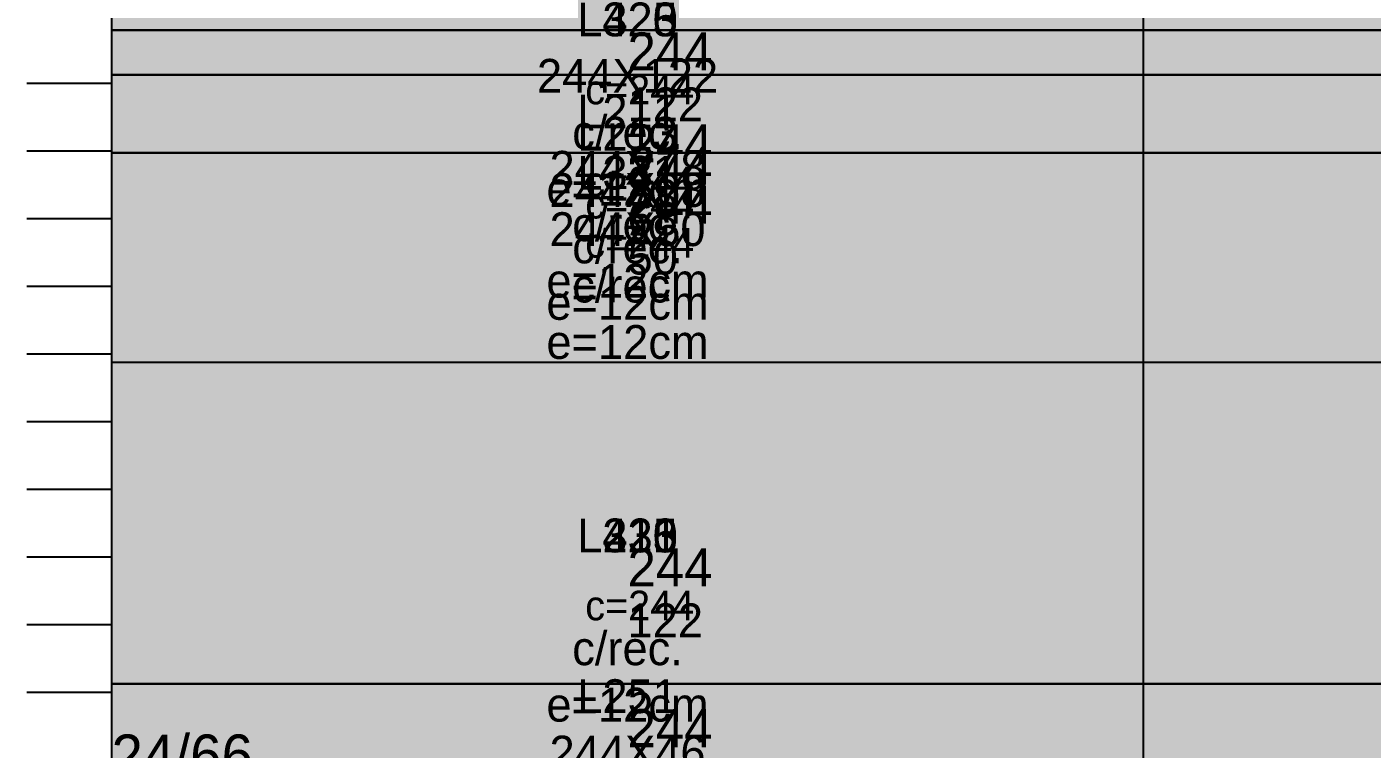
# Model space of a CAD drawing. Extents: x -13000 to 6245, y -61 to 2973.
# Drawn here: x -20 to 298, y 274.6 to 445.3 of the extents above; entities that cross this region are included whole.
import ezdxf

# ---------------------------------------------------------------- set-up
doc = ezdxf.new("R2010")
doc.units = 0
for name, color, linetype in [('3', 3, 'Continuous'), ('4', 4, 'Continuous'), ('9', 9, 'Continuous'), ('AUX00', 7, 'Continuous'), ('Hachura', 251, 'Continuous'), ('Painéis', 200, 'Continuous')]:
    doc.layers.add(name, color=color, linetype=linetype)

msp = doc.modelspace()

# ---------------------------------------------------------------- hatches: boundary and pattern name
at = {"layer": 'Hachura'}
h = msp.add_hatch(color=7, dxfattribs=at)
h.dxf.hatch_style = 1
h.paths.add_polyline_path([(0, 0), (6184.2, 0), (6184.2, 2970), (0, 2970)])
h = msp.add_hatch(color=7, dxfattribs=at)
h.dxf.hatch_style = 1
h.paths.add_polyline_path([(0, 0), (5984.2, 0), (5984.2, 2870), (0, 2870)])
h = msp.add_hatch(color=7, dxfattribs=at)
h.dxf.hatch_style = 1
h.paths.add_polyline_path([(0, 0), (5984.2, 0), (5984.2, 2870), (0, 2870)])
h = msp.add_hatch(color=7, dxfattribs=at)
h.dxf.hatch_style = 1
h.paths.add_polyline_path([(0, 0), (817.8, 0), (817.8, 444.5), (0, 444.5)])
h = msp.add_hatch(color=7, dxfattribs=at)
h.dxf.hatch_style = 1
h.paths.add_polyline_path([(0, 0), (817.8, 0), (817.8, 434), (0, 434)])
h = msp.add_hatch(color=7, dxfattribs=at)
h.dxf.hatch_style = 1
h.paths.add_polyline_path([(0, 0), (852.1, 0), (852.1, 415.5), (0, 415.5)])
h = msp.add_hatch(color=7, dxfattribs=at)
h.dxf.hatch_style = 1
h.paths.add_polyline_path([(0, 0), (816.5, 0), (816.5, 290), (0, 290)])

# ---------------------------------------------------------------- linework, layer by layer
at = {"layer": '3'}
for p, q in [((0, 2970), (0, 0)), ((0, 2870), (0, 0)), ((0, 2870), (0, 0)), ((817.8, 444.5), (0, 444.5)), ((0, 444.5), (0, 0)), ((817.8, 434), (0, 434)), ((0, 434), (0, 0)), ((852.1, 415.5), (0, 415.5)), ((0, 415.5), (0, 0)), ((816.5, 290), (0, 290)), ((0, 290), (0, 0))]:
    msp.add_line(p, q, dxfattribs=at)
at = {"layer": '3', "lineweight": 25}
for points in [[(0, 0), (6184.2, 0), (6184.2, 2970), (0, 2970)], [(0, 0), (5984.2, 0), (5984.2, 2870), (0, 2870)], [(0, 0), (5984.2, 0), (5984.2, 2870), (0, 2870)], [(0, 0), (817.8, 0), (817.8, 444.5), (0, 444.5)], [(0, 0), (817.8, 0), (817.8, 434), (0, 434)], [(0, 0), (852.1, 0), (852.1, 415.5), (0, 415.5)], [(0, 0), (816.5, 0), (816.5, 290), (0, 290)]]:
    msp.add_lwpolyline(points, close=True, dxfattribs=at)
at = {"layer": '3'}
for points in [[(244, 0), (244, 2970)], [(244, 0), (244, 2870)], [(244, 0), (244, 2870)], [(0, 444.5), (817.8, 444.5)], [(244, 0), (244, 444.5)], [(0, 434), (817.8, 434)], [(244, 0), (244, 434)], [(0, 415.5), (852.1, 415.5)], [(244, 0), (244, 415.5)], [(0, 366), (817.8, 366)], [(0, 366), (817.8, 366)], [(0, 366), (5984.2, 366)], [(0, 366), (6184.2, 366)], [(0, 366), (852.1, 366)], [(0, 366), (5984.2, 366)], [(0, 290), (816.5, 290)], [(244, 0), (244, 290)]]:
    msp.add_lwpolyline(points, dxfattribs=at)
at = {"layer": '9'}
for p, q in [((-20, 432), (0, 432)), ((-20, 432), (0, 432)), ((-20, 432), (0, 432)), ((-20, 432), (0, 432)), ((-20, 432), (0, 432)), ((-20, 416), (0, 416)), ((-20, 416), (0, 416)), ((-20, 416), (0, 416)), ((-20, 416), (0, 416)), ((-20, 416), (0, 416)), ((-20, 400), (0, 400)), ((-20, 400), (0, 400)), ((-20, 400), (0, 400)), ((-20, 400), (0, 400)), ((-20, 400), (0, 400)), ((-20, 400), (0, 400)), ((-20, 384), (0, 384)), ((-20, 384), (0, 384)), ((-20, 384), (0, 384)), ((-20, 384), (0, 384)), ((-20, 384), (0, 384)), ((-20, 384), (0, 384)), ((-20, 368), (0, 368)), ((-20, 368), (0, 368)), ((-20, 368), (0, 368)), ((-20, 368), (0, 368)), ((-20, 368), (0, 368)), ((-20, 368), (0, 368)), ((-20, 352), (0, 352)), ((-20, 352), (0, 352)), ((-20, 352), (0, 352)), ((-20, 352), (0, 352)), ((-20, 352), (0, 352)), ((-20, 352), (0, 352)), ((-20, 336), (0, 336)), ((-20, 336), (0, 336)), ((-20, 336), (0, 336)), ((-20, 336), (0, 336)), ((-20, 336), (0, 336)), ((-20, 336), (0, 336)), ((-20, 320), (0, 320)), ((-20, 320), (0, 320)), ((-20, 320), (0, 320)), ((-20, 320), (0, 320)), ((-20, 320), (0, 320)), ((-20, 320), (0, 320)), ((-20, 304), (0, 304)), ((-20, 304), (0, 304)), ((-20, 304), (0, 304)), ((-20, 304), (0, 304)), ((-20, 304), (0, 304)), ((-20, 304), (0, 304)), ((-20, 288), (0, 288)), ((-20, 288), (0, 288)), ((-20, 288), (0, 288)), ((-20, 288), (0, 288)), ((-20, 288), (0, 288)), ((-20, 288), (0, 288)), ((-20, 288), (0, 288))]:
    msp.add_line(p, q, dxfattribs=at)
at = {"layer": 'Painéis', "lineweight": 18}
for p, q in [((244, 0), (244, 2970)), ((244, 0), (244, 2870)), ((244, 0), (244, 2870)), ((0, 444.5), (817.8, 444.5)), ((244, 0), (244, 444.5)), ((0, 434), (817.8, 434)), ((244, 0), (244, 434)), ((0, 415.5), (852.1, 415.5)), ((244, 0), (244, 415.5)), ((0, 366), (817.8, 366)), ((0, 366), (817.8, 366)), ((0, 366), (5984.2, 366)), ((0, 366), (6184.2, 366)), ((0, 366), (852.1, 366)), ((0, 366), (5984.2, 366)), ((0, 290), (816.5, 290)), ((244, 0), (244, 290))]:
    msp.add_line(p, q, dxfattribs=at)

# ---------------------------------------------------------------- texts
at = {"layer": '3'}
for s, height, p in [('c=244', 7, (112, 427)), ('c=244', 7, (112, 427)), ('c=244', 7, (112, 427)), ('c=244', 7, (112, 405.25)), ('c=244', 7, (112, 400)), ('c=244', 7, (112, 390.75)), ('c=244', 7, (112, 305)), ('c=244', 7, (112, 305)), ('c=244', 7, (112, 305)), ('c=244', 7, (112, 305)), ('c=244', 7, (112, 305)), ('c=244', 7, (112, 305)), ('24/66', 10, (0, 268))]:
    msp.add_text(s, height=height, dxfattribs=at).set_placement(p)
at = {"layer": '4'}
for s, height, p in [('244', 9, (122, 435)), ('244', 9, (122, 435)), ('244', 9, (122, 435)), ('122', 8, (122, 423)), ('122', 8, (122, 423)), ('122', 8, (122, 423)), ('244', 9, (122, 413.25)), ('244', 9, (122, 408)), ('78', 8, (122, 401.25)), ('244', 9, (122, 398.75)), ('68', 8, (122, 396)), ('50', 8, (122, 386.75)), ('244', 9, (122, 313)), ('244', 9, (122, 313)), ('244', 9, (122, 313)), ('244', 9, (122, 313)), ('244', 9, (122, 313)), ('244', 9, (122, 313)), ('122', 8, (122, 301)), ('122', 8, (122, 301)), ('122', 8, (122, 301)), ('122', 8, (122, 301)), ('122', 8, (122, 301)), ('122', 8, (122, 301)), ('244', 9, (122, 275))]:
    msp.add_text(s, height=height, dxfattribs=at).set_placement(p)
at = {"layer": 'AUX00', "char_height": 8, "attachment_point": 5}
for s, insert in [('\\pxqc;L323^J244X122^Jc/rec.^Je=12cm', (122, 427)), ('\\pxqc;L325^J244X122^Jc/rec.^Je=12cm', (122, 427)), ('\\pxqc;L420^J244X122^Jc/rec.^Je=12cm', (122, 427)), ('\\pxqc;L211^J244X78^Jc/rec.^Je=12cm', (122, 405.25)), ('\\pxqc;L213^J244X68^Jc/rec.^Je=12cm', (122, 400)), ('\\pxqc;L331^J244X50^Jc/rec.^Je=12cm', (122, 390.75)), ('\\pxqc;L211^J244X122^Jc/rec.^Je=12cm', (122, 305)), ('\\pxqc;L213^J244X122^Jc/rec.^Je=12cm', (122, 305)), ('\\pxqc;L323^J244X122^Jc/rec.^Je=12cm', (122, 305)), ('\\pxqc;L325^J244X122^Jc/rec.^Je=12cm', (122, 305)), ('\\pxqc;L331^J244X122^Jc/rec.^Je=12cm', (122, 305)), ('\\pxqc;L420^J244X122^Jc/rec.^Je=12cm', (122, 305)), ('\\pxqc;L251^J244X46^Jc/rec.^Je=12cm', (122, 267))]:
    msp.add_mtext(s, dxfattribs=dict(at, insert=insert))

doc.saveas('drawing.dxf')
